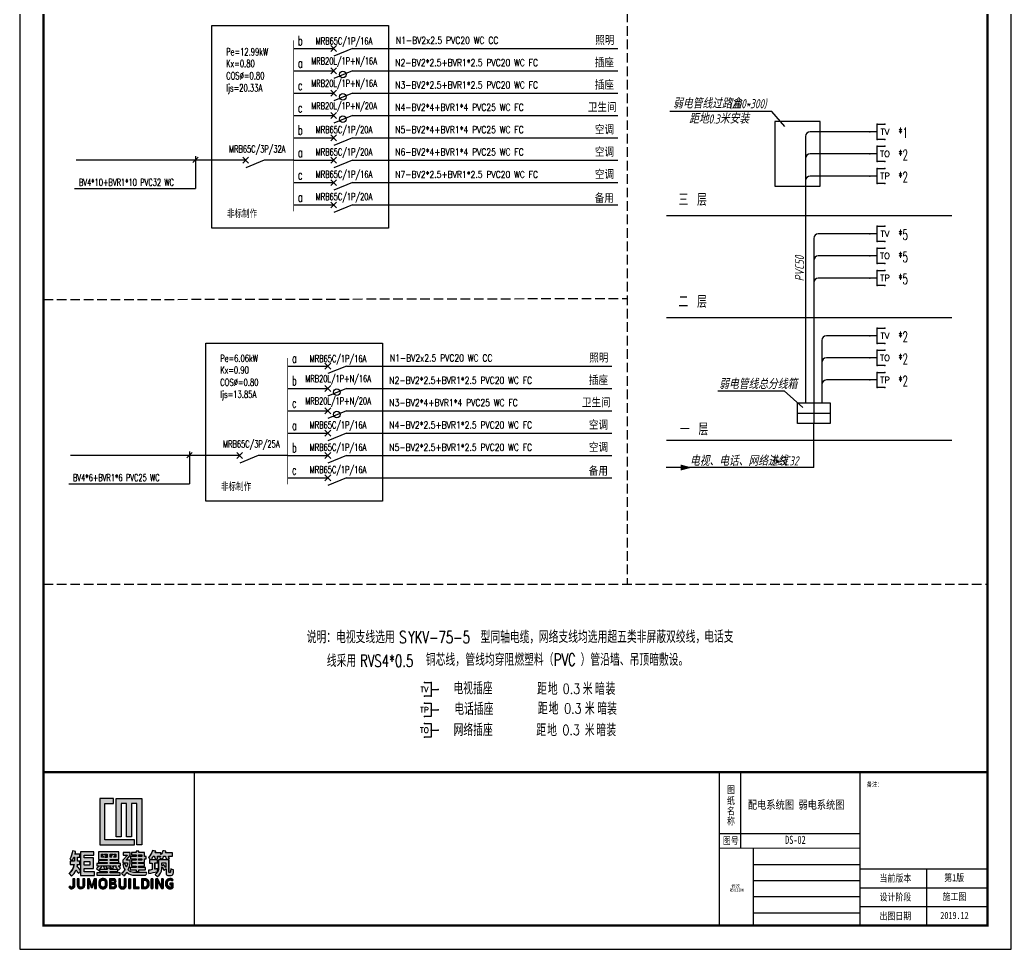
# Model space of a CAD drawing. Header units: millimetres. Extents: x -807114 to -50119, y -468455 to -61603.
# Drawn here: x -570717 to -544933, y -435576 to -411417 of the extents above; entities that cross this region are included whole.
import ezdxf
from ezdxf.enums import TextEntityAlignment as Align

# ---------------------------------------------------------------- set-up
doc = ezdxf.new("R2010")
doc.units = ezdxf.units.MM
doc.header["$LTSCALE"] = 1000
doc.linetypes.add('DASH', pattern=[0.35, 0.25, -0.1])
for name, color, linetype in [('_建筑条件', 7, 'Continuous'), ('_汉字', 7, 'Continuous'), ('DIM-照明', 7, 'Continuous'), ('EQUIP-箱柜', 3, 'Continuous'), ('EQUIP-通讯', 3, 'Continuous'), ('PUB_TEXT', 3, 'Continuous'), ('PUB_TITLE', 4, 'Continuous'), ('TEL_TEXT', 7, 'Continuous'), ('TH_WIRE', 4, 'Continuous'), ('WIRE', 230, 'Continuous'), ('WIRE-照明', 230, 'Continuous'), ('WRSOCK', 2, 'Continuous'), ('建-文字', 7, 'Continuous'), ('文字', 30, 'Continuous'), ('标注1', 7, 'Continuous')]:
    doc.layers.add(name, color=color, linetype=linetype)
doc.styles.add('_HZTXT', font='txt', dxfattribs={"bigfont": 'HZTXT'})
doc.styles.add('_SIMPLEX', font='txt.shx', dxfattribs={"width": 0.8, "bigfont": 'hztxt.shx'})
doc.styles.add('_TCH_LABEL', font='COMPLEX', dxfattribs={"bigfont": 'GBCBIG'})
doc.styles.add('_TEL_DIM', font='SIMPLEX', dxfattribs={"width": 0.8, "height": 3.5, "bigfont": 'HZTXT'})
doc.styles.add('HZDX', font='simplex.shx', dxfattribs={"width": 0.7, "bigfont": 'HZTXT.SHX'})
doc.styles.add('HZTXT', font='MONOTXT', dxfattribs={"width": 0.7, "height": 450, "bigfont": 'HZTXT'})
doc.styles.add('SIMPLEX', font='SIMPLEX.SHX')
doc.styles.add('TEXT', font='gbeitc.shx', dxfattribs={"width": 0.85, "bigfont": 'hztxt.shx'})
doc.styles.add('uni-黑体', font='simhei.ttf')
doc.styles.add('ZDBOX', font='simsun.ttc', dxfattribs={"width": 0.7})
doc.styles.add('宋体', font='simsun.ttc', dxfattribs={"width": 0.8})

# ---------------------------------------------------------------- blocks, each defined once
blk = doc.blocks.new('rdfhdghkyouy')
h = blk.add_hatch(color=1)
h.dxf.hatch_style = 1
h.paths.add_polyline_path([(2159971.7, 406811.8), (2159998.1, 406811.8), (2159998.1, 406826.8), (2159956.5, 406826.8), (2159956.5, 406688.1), (2160060.7, 406688.1), (2160060.7, 406703), (2159971.7, 406703)])
h = blk.add_hatch(color=1)
h.dxf.hatch_style = 1
h.paths.add_polyline_path([(2160036.5, 406712), (2160051.7, 406712), (2160051.7, 406811.7), (2160067.7, 406811.7), (2160067.7, 406687.9), (2160083, 406687.9), (2160083, 406826.8), (2160005.4, 406826.8), (2160005.4, 406711.8), (2160020.5, 406711.8), (2160020.5, 406811.7), (2160036.5, 406811.7)])
h = blk.add_hatch(color=256)
h.dxf.hatch_style = 1
h.paths.add_polyline_path([(2160122.1, 406633.7), (2160129.2, 406633.7), (2160129.2, 406643.4), (2160106.1, 406643.4), (2160106.1, 406633.6), (2160113.2, 406633.6), (2160113.2, 406613.7, -0.0265), (2160102.5, 406611.9, 0.097106), (2160103.4, 406602.3, -0.005713), (2160129.2, 406607.1, 0.05), (2160129.3, 406616.5, 0.024926), (2160123, 406615, -0.515318), (2160122.1, 406615.5)])
h.paths.add_polyline_path([(2160164, 406643.4), (2160132.9, 406643.4), (2160132.9, 406614.9, -0.1854), (2160122.3, 406599.4, 0.144295), (2160129.6, 406593.4, 0.244594), (2160142.6, 406615.8), (2160142.6, 406622), (2160143.5, 406622), (2160150.1, 406611.1), (2160154.2, 406615.8), (2160155.2, 406615.8), (2160155.2, 406602.9, 0.365184), (2160160.4, 406596.2), (2160170.6, 406596.2, 0.348371), (2160177.2, 406604.6), (2160177.2, 406613.1, 0.011482), (2160169.4, 406615.8), (2160169.4, 406612.2), (2160168.3, 406612.2), (2160168.3, 406606, -0.574481), (2160164, 406606.5)])
h.paths.add_polyline_path([(2160142.7, 406634.5), (2160155.1, 406634.5), (2160155.1, 406620.2), (2160154.2, 406620.2), (2160147.7, 406629.4), (2160144.4, 406626.5), (2160142.7, 406626.5)], flags=16)
h.paths.add_polyline_path([(2160174.7, 406663.9), (2160153.4, 406663.9, 0.07162), (2160154.8, 406669.2, 0.023398), (2160145.3, 406670, -0.080777), (2160140.6, 406658.7), (2160139.9, 406658.7), (2160139.9, 406664.1), (2160122.5, 406664.1, 0.117099), (2160124.9, 406668.9, -0.03015), (2160114.9, 406670.9, -0.103994), (2160102.7, 406650.1, 0.130817), (2160110.2, 406644, 0.122166), (2160116.8, 406653.9), (2160120.3, 406653.9, 0.044245), (2160123.2, 406645.1, 0.137588), (2160131.5, 406647.7, -0.103032), (2160129.3, 406654), (2160138.3, 406654), (2160138.3, 406653.4, -0.005915), (2160135.5, 406649.3, 0.08158), (2160144.3, 406645.8, 0.192586), (2160148, 406654.1), (2160153.2, 406654.1, 0.071285), (2160157.1, 406645.4, 0.167739), (2160165.3, 406647.5, -0.147898), (2160162.2, 406654.1), (2160174.7, 406654.1)])
h = blk.add_hatch(color=256)
h.dxf.hatch_style = 1
h.paths.add_polyline_path([(2159889.6, 406639), (2159889.6, 406651.5), (2159896.6, 406651.5), (2159896.6, 406660.4), (2159882.5, 406660.4, 0.075426), (2159884.5, 406668.2, 0.02828), (2159875.5, 406670.1, -0.101092), (2159866.7, 406645.4, 0.098123), (2159875.1, 406641.4, 0.05359), (2159879.3, 406651.5, -0.000618), (2159880.6, 406651.5), (2159880.6, 406639), (2159868.1, 406639), (2159868.1, 406629.1), (2159880.5, 406629.1, -0.17747), (2159864.8, 406601.7), (2159872.5, 406594.2, 0.125187), (2159885, 406612.1, -0.632942), (2159886.1, 406612.2, 0.035284), (2159893.2, 406602.9, 0.043167), (2159899.3, 406608.9), (2159899.3, 406611.4, -0.026646), (2159888.8, 406624.5, 0.19173), (2159889.4, 406629.1), (2159897.5, 406629.1), (2159897.5, 406639)])
h = blk.add_hatch(color=256)
h.dxf.hatch_style = 1
h.paths.add_polyline_path([(2159899.3, 406596.2), (2159941.3, 406596.2), (2159941.3, 406607), (2159910.1, 406607), (2159910.1, 406616.7), (2159937.6, 406616.7), (2159937.6, 406648.9), (2159910.1, 406648.9), (2159910.1, 406656.7), (2159939.4, 406656.7), (2159939.4, 406667.5), (2159899.3, 406667.5)])
h.paths.add_polyline_path([(2159910, 406638.1), (2159926.9, 406638.1), (2159926.9, 406627.4), (2159910, 406627.4)], flags=16)
h = blk.add_hatch(color=256)
h.dxf.hatch_style = 1
h.paths.add_polyline_path([(2159987.6, 406631.9), (2159987.6, 406635.4), (2160013.4, 406635.4), (2160013.4, 406640.7), (2159987.6, 406640.7), (2159987.6, 406644.3), (2160013.5, 406644.3), (2160013.5, 406667.4), (2159952.9, 406667.4), (2159952.9, 406644.3), (2159978.8, 406644.3), (2159978.8, 406640.8), (2159952.8, 406640.8), (2159952.8, 406635.4), (2159978.7, 406635.4), (2159978.7, 406631.9), (2159947.6, 406631.9), (2159947.5, 406625.6), (2159955.5, 406625.6), (2159947.1, 406617.4), (2159953.6, 406610.7), (2159956.3, 406613.2), (2159956.3, 406607.8), (2159978.7, 406607.8), (2159978.7, 406604.2), (2159948.3, 406604.2), (2159948.3, 406597.1), (2160017.8, 406597.1), (2160017.8, 406604.3), (2159987.6, 406604.3), (2159987.6, 406607.7), (2160010.7, 406607.7), (2160010.7, 406614), (2159987.7, 406614), (2159987.7, 406618.5), (2159977.9, 406618.5), (2159975.7, 406625.6), (2159991.1, 406625.6), (2159987.1, 406623.1), (2159991.6, 406615.7), (2159998.4, 406619.9), (2159994.8, 406625.6), (2160007.1, 406625.6), (2160003.9, 406622.4), (2160013, 406611.8), (2160019.1, 406618.4), (2160011.7, 406625.6), (2160018.8, 406625.6), (2160018.8, 406631.9)])
h.paths.add_polyline_path([(2159974.1, 406625.6), (2159968.3, 406624.2), (2159970.9, 406615.5), (2159977.6, 406617.6), (2159978.6, 406617.6), (2159978.6, 406614.1), (2159957.3, 406614.1), (2159957.3, 406614.9), (2159963.3, 406622.4), (2159959, 406625.6)], flags=16)
h.paths.add_polyline_path([(2159987.6, 406650.6), (2159987.6, 406660.3), (2159995.6, 406660.3), (2159995.6, 406659.4), (2159990, 406654), (2159992.9, 406651.4), (2159992.9, 406650.6)], flags=16)
h.paths.add_polyline_path([(2159978.6, 406650.5), (2159973.4, 406650.5), (2159973.4, 406651.7), (2159976.6, 406654.5), (2159970.6, 406659.5), (2159970.6, 406660.4), (2159978.6, 406660.4)], flags=16)
h.paths.add_polyline_path([(2159998.3, 406650.6), (2159998.3, 406651.5), (2160002.7, 406656), (2159999.2, 406659.5), (2159999.2, 406660.4), (2160004.5, 406660.4), (2160004.5, 406650.6)], flags=16)
h.paths.add_polyline_path([(2159968.9, 406650.6), (2159961.8, 406650.6), (2159961.8, 406660.3), (2159966.9, 406660.3), (2159966.9, 406659.4), (2159963.9, 406657), (2159968.9, 406652.3)], flags=16)
h = blk.add_hatch(color=256)
h.dxf.hatch_style = 1
h.paths.add_polyline_path([(2160048.2, 406632), (2160048.2, 406642.5), (2160036.5, 406642.5), (2160036.5, 406643.4), (2160048.2, 406656), (2160048.2, 406664.8), (2160026.7, 406664.8), (2160026.7, 406656.8), (2160038.4, 406656.8), (2160038.4, 406655.9), (2160025.9, 406642.5), (2160025.9, 406634.5), (2160040.2, 406634.5), (2160040.2, 406632.3, -0.094714), (2160036.7, 406622.6, -0.697354), (2160035.8, 406622.6, 0.000076), (2160031.4, 406631.9), (2160025.4, 406628.7, 0.101136), (2160031.5, 406614, -0.613145), (2160031.3, 406612.1, -0.034324), (2160022.2, 406602.3, 0.063835), (2160029.3, 406595.2, 0.053493), (2160037.4, 406604.9, -0.6157), (2160038.6, 406605.1, 0.207786), (2160060.8, 406597.4), (2160094.1, 406597.4, 0.26103), (2160097.2, 406605.5), (2160057.5, 406605.5, -0.163358), (2160042.8, 406611.7, -0.39359), (2160042.4, 406614.5, 0.079801)])
h = blk.add_hatch(color=256)
h.dxf.hatch_style = 1
h.paths.add_polyline_path([(2160073.1, 406631.8), (2160073.1, 406635.3), (2160091, 406635.3), (2160091, 406646.1), (2160095.6, 406646.1), (2160095.6, 406653.2), (2160090.9, 406653.2), (2160090.9, 406664.7), (2160074.2, 406664.7), (2160074.2, 406669.2), (2160066, 406669.2), (2160066, 406664.7), (2160051.8, 406664.7), (2160051.8, 406657.6), (2160066.1, 406657.6), (2160066.1, 406653.2), (2160049.1, 406653.2), (2160049.1, 406646), (2160066, 406646), (2160066, 406642.5), (2160051.7, 406642.5), (2160051.7, 406635.6), (2160066, 406635.6), (2160066, 406631.8), (2160051.8, 406631.8), (2160051.8, 406623.8), (2160065.9, 406623.8), (2160065.9, 406620.4), (2160047.3, 406620.4), (2160047.3, 406613.1), (2160065.9, 406613.1), (2160065.9, 406607.8), (2160073.3, 406607.8), (2160073.3, 406613.1), (2160093.7, 406613.1), (2160093.7, 406620.3), (2160073.1, 406620.3), (2160073.1, 406623.9), (2160091, 406623.9), (2160091, 406631.8)])
h.paths.add_polyline_path([(2160073.2, 406642.5), (2160073.2, 406646.1), (2160082.8, 406646.1), (2160082.8, 406642.5)], flags=16)
h.paths.add_polyline_path([(2160073.1, 406653.3), (2160073.1, 406657.6), (2160082.8, 406657.6), (2160082.8, 406653.3)], flags=16)
h = blk.add_hatch(color=256)
h.dxf.hatch_style = 1
h.paths.add_polyline_path([(2159876.2, 406565, -0.864465), (2159867.9, 406564.8), (2159864.1, 406561.2, 0.640771), (2159881.6, 406562.6), (2159881.6, 406586.4), (2159876.2, 406586.4)])
h = blk.add_hatch(color=256)
h.dxf.hatch_style = 1
h.paths.add_polyline_path([(2159911.8, 406566.5), (2159911.8, 406586.4), (2159906.5, 406586.4), (2159906.5, 406566.9, -1.009966), (2159894.9, 406566.8), (2159894.9, 406586.5), (2159889.5, 406586.5), (2159889.5, 406567.8, 0.977216)])
h = blk.add_hatch(color=256)
h.dxf.hatch_style = 1
h.paths.add_polyline_path([(2159932.4, 406566.9), (2159926.2, 406586.4), (2159919.7, 406586.4), (2159919.7, 406557.1), (2159925.2, 406557.1), (2159925.2, 406576.5), (2159926, 406576.5), (2159931.3, 406559.8), (2159935.1, 406559.8), (2159941, 406578.5), (2159941.2, 406578.5), (2159941.2, 406557), (2159946.6, 406557), (2159946.6, 406586.5), (2159940.2, 406586.5), (2159934.2, 406566.9)])
h = blk.add_hatch(color=256)
h.dxf.hatch_style = 1
h.paths.add_polyline_path([(2159964.3, 406556.1), (2159969, 406556.1, 0.298348), (2159978.7, 406566.2), (2159978.7, 406577.1, 0.364292), (2159968, 406587.2), (2159964.4, 406587.2, 0.350695), (2159953.7, 406577.3), (2159953.7, 406565.9, 0.26696)])
h.paths.add_polyline_path([(2159959.1, 406567.7), (2159959.1, 406576.1, -0.250076), (2159964.4, 406582.3), (2159968, 406582.3, -0.285743), (2159973.3, 406576.1), (2159973.3, 406567.7, -0.285743), (2159968, 406561.5), (2159964.4, 406561.5, -0.250076)], flags=16)
h = blk.add_hatch(color=256)
h.dxf.hatch_style = 1
h.paths.add_polyline_path([(2160002.1, 406572.3), (2160002.1, 406573.8, 0.826888), (2159997.4, 406586.6), (2159985.9, 406586.6), (2159985.9, 406557.1), (2159997.4, 406557.1, 0.912972)])
h.paths.add_polyline_path([(2159999.8, 406561.5), (2159991.2, 406561.5), (2159991.2, 406570.4), (2160000, 406570.4, -0.432832)], flags=16)
h.paths.add_polyline_path([(2159999.1, 406574.9), (2159991.2, 406574.9), (2159991.2, 406582), (2159999, 406582, -0.583472)], flags=16)
h = blk.add_hatch(color=256)
h.dxf.hatch_style = 1
h.paths.add_polyline_path([(2160028.9, 406556.7, 0.366868), (2160035.7, 406566.7), (2160035.7, 406586.4), (2160030.3, 406586.4), (2160030.3, 406566.7, -0.36078), (2160028, 406562, -0.268116), (2160021.6, 406562.1, -0.217237), (2160018.8, 406566.7), (2160018.8, 406586.5), (2160013.4, 406586.5), (2160013.4, 406567.9, 0.336908), (2160020.8, 406556.6, 0.089531)])
h = blk.add_hatch(color=256)
h.dxf.hatch_style = 1
h.paths.add_polyline_path([(2160049.1, 406586.5), (2160043.7, 406586.5), (2160043.7, 406557), (2160049.1, 406557)])
h = blk.add_hatch(color=256)
h.dxf.hatch_style = 1
h.paths.add_polyline_path([(2160063.3, 406561.5), (2160063.3, 406586.5), (2160058, 406586.5), (2160058, 406557.1), (2160074.9, 406557.1), (2160074.9, 406561.5)])
h = blk.add_hatch(color=256)
h.dxf.hatch_style = 1
h.paths.add_polyline_path([(2160091.8, 406557, 0.327653), (2160104.3, 406566.3, 0.052451), (2160104.3, 406576.9, 0.343572), (2160091.8, 406586.4), (2160081.9, 406586.4), (2160081.9, 406557)])
h.paths.add_polyline_path([(2160087.4, 406561.5), (2160087.4, 406582), (2160093.5, 406582, -0.193939), (2160098.8, 406575.1, -0.007348), (2160098.9, 406567.5, -0.192736), (2160093.5, 406561.5)], flags=16)
h = blk.add_hatch(color=256)
h.dxf.hatch_style = 1
h.paths.add_polyline_path([(2160110.6, 406556.9), (2160115.9, 406556.9), (2160115.9, 406586.5), (2160110.6, 406586.5)])
h = blk.add_hatch(color=256)
h.dxf.hatch_style = 1
h.paths.add_polyline_path([(2160141.7, 406565.9), (2160141, 406565.9), (2160131.1, 406586.5), (2160124.8, 406586.5), (2160124.8, 406557), (2160130.2, 406557), (2160130.2, 406578.4), (2160130.9, 406578.4), (2160141.8, 406557.2), (2160147.1, 406557.2), (2160147.1, 406586.4), (2160141.7, 406586.4)])
h = blk.add_hatch(color=256)
h.dxf.hatch_style = 1
h.paths.add_polyline_path([(2160176.5, 406559.8), (2160176.5, 406573.1), (2160166.7, 406573.1), (2160166.7, 406568.6), (2160172, 406568.6), (2160172, 406561.5, -0.413609), (2160159.6, 406567.7), (2160159.6, 406576.4, -0.631574), (2160173.5, 406579.9), (2160176.5, 406583.6, 0.61009), (2160154.1, 406576), (2160154.1, 406566.7, 0.585231)])
for p, q in [((2160132.9, 406614.9), (2160132.9, 406643.4)), ((2160164, 406643.4), (2160164, 406606.5)), ((2159955.5, 406625.6), (2159947.1, 406617.4)), ((2159957.3, 406614.9), (2159963.3, 406622.4)), ((2160113.2, 406633.6), (2160113.2, 406613.7)), ((2160122.1, 406633.7), (2160122.1, 406615.5)), ((2159864.8, 406601.7), (2159872.5, 406594.2)), ((2160124.8, 406557), (2160124.8, 406586.5)), ((2160147.1, 406586.4), (2160147.1, 406557.2)), ((2159999.1, 406574.9), (2159991.2, 406574.9)), ((2160000, 406570.4), (2159991.2, 406570.4))]:
    blk.add_line(p, q)
for points in [[(2160060.7, 406687.7), (2160060.7, 406703), (2159971.7, 406703), (2159971.7, 406811.8), (2159998.1, 406811.8), (2159998.1, 406826.8), (2159956.5, 406826.8), (2159956.5, 406688.1), (2160060.4, 406688.1)], [(2160083.1, 406687.9), (2160067.7, 406687.9), (2160067.7, 406811.7), (2160051.7, 406811.7), (2160051.7, 406712), (2160036.5, 406712), (2160036.5, 406811.7), (2160020.5, 406811.7), (2160020.5, 406711.8), (2160005.4, 406711.8), (2160005.4, 406826.8), (2160083, 406826.8), (2160083, 406687.9)]]:
    blk.add_lwpolyline(points)
for points in [[(2160174.7, 406663.9), (2160153.4, 406663.9, 0.07162), (2160154.8, 406669.2, 0.023398), (2160145.3, 406670, -0.080777), (2160140.6, 406658.7), (2160139.9, 406658.7), (2160139.9, 406664.1), (2160122.5, 406664.1, 0.117099), (2160124.9, 406668.9, -0.03015), (2160114.9, 406670.9, -0.103994), (2160102.7, 406650.1, 0.130817), (2160110.2, 406644, 0.122166), (2160116.8, 406653.9), (2160120.3, 406653.9, 0.044245), (2160123.2, 406645.1, 0.137588), (2160131.5, 406647.7, -0.103032), (2160129.3, 406654), (2160138.3, 406654), (2160138.3, 406653.4, -0.005915), (2160135.5, 406649.3, 0.08158), (2160144.3, 406645.8, 0.192586), (2160148, 406654.1), (2160153.2, 406654.1, 0.071285), (2160157.1, 406645.4, 0.167739), (2160165.3, 406647.5, -0.147898), (2160162.2, 406654.1), (2160174.7, 406654.1)], [(2159888.8, 406624.5, 0.19173), (2159889.4, 406629.1), (2159897.5, 406629.1), (2159897.5, 406639), (2159889.6, 406639), (2159889.6, 406651.5), (2159896.6, 406651.5), (2159896.6, 406660.4), (2159882.5, 406660.4, 0.075426), (2159884.5, 406668.2, 0.02828), (2159875.5, 406670.1, -0.101092), (2159866.7, 406645.4, 0.098123), (2159875.1, 406641.4, 0.05359), (2159879.3, 406651.5, -0.000618), (2159880.6, 406651.5), (2159880.6, 406639), (2159868.1, 406639), (2159868.1, 406629.1), (2159880.5, 406629.1, -0.17747), (2159864.8, 406601.7), (2159872.5, 406594.2, 0.125187), (2159885, 406612.1, -0.632942), (2159886.1, 406612.2, 0.035284), (2159893.2, 406602.9, 0.043167), (2159899.3, 406608.9), (2159899.3, 406611.4, -0.026646)], [(2160048.2, 406632), (2160048.2, 406642.5), (2160036.5, 406642.5), (2160036.5, 406643.4), (2160048.2, 406656), (2160048.2, 406664.8), (2160026.7, 406664.8), (2160026.7, 406656.8), (2160038.4, 406656.8), (2160038.4, 406655.9), (2160025.9, 406642.5), (2160025.9, 406634.5), (2160040.2, 406634.5), (2160040.2, 406632.3, -0.094714), (2160036.7, 406622.6, -0.697358), (2160035.8, 406622.6, 0.000076), (2160031.4, 406631.9), (2160025.4, 406628.7, 0.101136), (2160031.5, 406614, -0.613145), (2160031.3, 406612.1, -0.034324), (2160022.2, 406602.3, 0.063835), (2160029.3, 406595.2, 0.053493), (2160037.4, 406604.9, -0.6157), (2160038.6, 406605.1, 0.207786), (2160060.8, 406597.4), (2160094.1, 406597.4, 0.26103), (2160097.2, 406605.5), (2160057.5, 406605.5, -0.163358), (2160042.8, 406611.7, -0.335218), (2160042.2, 406614.2, 0.081667)], [(2160129.2, 406643.4), (2160106.1, 406643.4), (2160106.1, 406633.6), (2160113.2, 406633.6), (2160113.2, 406613.7, -0.0265), (2160102.5, 406611.9, 0.097106), (2160103.4, 406602.3, -0.005713), (2160129.2, 406607.1, 0.05), (2160129.3, 406616.5, 0.024926), (2160123, 406615, -0.515318), (2160122.1, 406615.5), (2160122.1, 406633.7), (2160129.2, 406633.7)], [(2160142.6, 406622), (2160143.5, 406622), (2160150.1, 406611.1), (2160154.2, 406615.8), (2160155.2, 406615.8), (2160155.2, 406602.9, 0.365184), (2160160.4, 406596.2), (2160170.6, 406596.2, 0.348371), (2160177.2, 406604.6), (2160177.2, 406613.1, 0.011482), (2160169.4, 406615.8), (2160169.4, 406612.2), (2160168.3, 406612.2), (2160168.3, 406606, -0.574481), (2160164, 406606.5), (2160164, 406643.4), (2160132.9, 406643.4), (2160132.9, 406614.9, -0.1854), (2160122.3, 406599.4, 0.144295), (2160129.6, 406593.4, 0.244594), (2160142.6, 406615.8)], [(2159881.6, 406586.4), (2159876.2, 406586.4), (2159876.2, 406565, -0.864465), (2159867.9, 406564.8), (2159864.1, 406561.2, 0.640771), (2159881.6, 406562.6)], [(2159894.9, 406566.8), (2159894.9, 406586.5), (2159889.5, 406586.5), (2159889.5, 406567.8, 0.977216), (2159911.8, 406566.5), (2159911.8, 406586.4), (2159906.5, 406586.4), (2159906.5, 406566.7, -0.98776)], [(2159978.7, 406566.2), (2159978.7, 406577.1, 0.364292), (2159968, 406587.2), (2159964.4, 406587.2, 0.350695), (2159953.7, 406577.3), (2159953.7, 406565.9, 0.26696), (2159964.3, 406556.1), (2159969, 406556.1, 0.298348)], [(2159959.1, 406567.7), (2159959.1, 406576.1, -0.250076), (2159964.4, 406582.3), (2159968, 406582.3, -0.285743), (2159973.3, 406576.1), (2159973.3, 406567.7, -0.285743), (2159968, 406561.5), (2159964.4, 406561.5, -0.250076)], [(2160002.1, 406572.3), (2160002.1, 406573.8, 0.826888), (2159997.4, 406586.6), (2159985.9, 406586.6), (2159985.9, 406557.1), (2159997.4, 406557.1, 0.912972)], [(2159999.1, 406574.9), (2159991.2, 406574.9), (2159991.2, 406582), (2159999, 406582, -0.583472)], [(2160035.7, 406566.7), (2160035.7, 406586.4), (2160030.3, 406586.4), (2160030.3, 406566.7, -0.36078), (2160028, 406562, -0.268116), (2160021.6, 406562.1, -0.217237), (2160018.8, 406566.7), (2160018.8, 406586.5), (2160013.4, 406586.5), (2160013.4, 406567.9, 0.336908), (2160020.8, 406556.6, 0.089531), (2160028.9, 406556.7, 0.366868)], [(2160104.3, 406566.3, 0.052451), (2160104.3, 406576.9, 0.343572), (2160091.8, 406586.4), (2160081.9, 406586.4), (2160081.9, 406557), (2160091.8, 406557, 0.327653)], [(2160087.4, 406582), (2160093.5, 406582, -0.193939), (2160098.8, 406575.1, -0.007348), (2160098.9, 406567.5, -0.192736), (2160093.5, 406561.5), (2160087.4, 406561.5)], [(2160159.6, 406567.7), (2160159.6, 406576.4, -0.631574), (2160173.5, 406579.9), (2160176.5, 406583.6, 0.61009), (2160154.1, 406576), (2160154.1, 406566.7, 0.585231), (2160176.5, 406559.8), (2160176.5, 406573.1), (2160166.7, 406573.1), (2160166.7, 406568.6), (2160172, 406568.6), (2160172, 406561.5, -0.413609)], [(2159999.8, 406561.5), (2159991.2, 406561.5), (2159991.2, 406570.4), (2160000, 406570.4, -0.432832)]]:
    blk.add_lwpolyline(points, format="xyb", close=True)
for points in [[(2159939.4, 406656.7), (2159939.4, 406667.5), (2159899.3, 406667.5), (2159899.3, 406596.2), (2159941.3, 406596.2), (2159941.3, 406607), (2159910.1, 406607), (2159910.1, 406616.7), (2159937.6, 406616.7), (2159937.6, 406648.9), (2159910.1, 406648.9), (2159910.1, 406656.7)], [(2159937.6, 406648.9), (2159910.1, 406648.9), (2159910.1, 406656.7), (2159939.4, 406656.7), (2159939.4, 406667.5), (2159899.3, 406667.5), (2159899.3, 406596.2), (2159941.3, 406596.2), (2159941.3, 406607), (2159910.1, 406607), (2159910.1, 406616.7), (2159937.6, 406616.7)], [(2160010.7, 406614), (2159987.7, 406614), (2159987.7, 406618.5), (2159977.9, 406618.5), (2159975.7, 406625.6), (2159991.1, 406625.6), (2159987.1, 406623.1), (2159991.6, 406615.7), (2159998.4, 406619.9), (2159994.8, 406625.6), (2160007.1, 406625.6), (2160003.9, 406622.4), (2160013, 406611.8), (2160019.1, 406618.4), (2160011.7, 406625.6), (2160018.8, 406625.6), (2160018.8, 406631.9), (2159987.6, 406631.9), (2159987.6, 406635.4), (2160013.4, 406635.4), (2160013.4, 406640.7), (2159987.6, 406640.7), (2159987.6, 406644.3), (2160013.5, 406644.3), (2160013.5, 406667.4), (2159952.9, 406667.4), (2159952.9, 406644.3), (2159978.8, 406644.3), (2159978.8, 406640.8), (2159952.8, 406640.8), (2159952.8, 406635.4), (2159978.7, 406635.4), (2159978.7, 406631.9), (2159947.6, 406631.9), (2159947.5, 406625.6), (2159955.5, 406625.6), (2159947.1, 406617.4), (2159953.6, 406610.7), (2159956.3, 406613.2), (2159956.3, 406607.8), (2159978.7, 406607.8), (2159978.7, 406604.2), (2159948.3, 406604.2), (2159948.3, 406597.1), (2160017.8, 406597.1), (2160017.8, 406604.3), (2159987.6, 406604.3), (2159987.6, 406607.7), (2160010.7, 406607.7)], [(2159968.9, 406650.6), (2159961.8, 406650.6), (2159961.8, 406660.3), (2159966.9, 406660.3), (2159966.9, 406659.4), (2159963.9, 406657), (2159968.9, 406652.3)], [(2159978.6, 406650.5), (2159973.4, 406650.5), (2159973.4, 406651.7), (2159976.6, 406654.5), (2159970.6, 406659.5), (2159970.6, 406660.4), (2159978.6, 406660.4)], [(2159987.6, 406650.6), (2159987.6, 406660.3), (2159995.6, 406660.3), (2159995.6, 406659.4), (2159990, 406654), (2159992.9, 406651.4), (2159992.9, 406650.6)], [(2159998.3, 406650.6), (2159998.3, 406651.5), (2160002.7, 406656), (2159999.2, 406659.5), (2159999.2, 406660.4), (2160004.5, 406660.4), (2160004.5, 406650.6)], [(2160091, 406646.1), (2160095.6, 406646.1), (2160095.6, 406653.2), (2160090.9, 406653.2), (2160090.9, 406664.7), (2160074.2, 406664.7), (2160074.2, 406669.2), (2160066, 406669.2), (2160066, 406664.7), (2160051.8, 406664.7), (2160051.8, 406657.6), (2160066.1, 406657.6), (2160066.1, 406653.2), (2160049.1, 406653.2), (2160049.1, 406646), (2160066, 406646), (2160066, 406642.5), (2160051.7, 406642.5), (2160051.7, 406635.6), (2160066, 406635.6), (2160066, 406631.8), (2160051.8, 406631.8), (2160051.8, 406623.8), (2160065.9, 406623.8), (2160065.9, 406620.4), (2160047.3, 406620.4), (2160047.3, 406613.1), (2160065.9, 406613.1), (2160065.9, 406607.8), (2160073.3, 406607.8), (2160073.3, 406613.1), (2160093.7, 406613.1), (2160093.7, 406620.3), (2160073.1, 406620.3), (2160073.1, 406623.9), (2160091, 406623.9), (2160091, 406631.8), (2160073.1, 406631.8), (2160073.1, 406635.3), (2160091, 406635.3)], [(2160073.1, 406657.6), (2160082.8, 406657.6), (2160082.8, 406653.3), (2160073.1, 406653.3)], [(2160073.1, 406653.3), (2160073.1, 406657.6), (2160082.8, 406657.6), (2160082.8, 406653.3)], [(2160073.2, 406646.1), (2160082.8, 406646.1), (2160082.8, 406642.5), (2160073.2, 406642.5)], [(2160073.2, 406642.5), (2160073.2, 406646.1), (2160082.8, 406646.1), (2160082.8, 406642.5)], [(2159910, 406638.1), (2159926.9, 406638.1), (2159926.9, 406627.4), (2159910, 406627.4)], [(2159910, 406627.4), (2159910, 406638.1), (2159926.9, 406638.1), (2159926.9, 406627.4)], [(2159978.6, 406614.1), (2159957.3, 406614.1), (2159957.3, 406614.9), (2159963.3, 406622.4), (2159959, 406625.6), (2159974.1, 406625.6), (2159968.3, 406624.2), (2159970.9, 406615.5), (2159977.6, 406617.6), (2159978.6, 406617.6)], [(2160142.7, 406626.5), (2160142.7, 406634.5), (2160155.1, 406634.5), (2160155.1, 406620.2), (2160154.2, 406620.2), (2160147.7, 406629.4), (2160144.4, 406626.5)], [(2159925.2, 406576.5), (2159926, 406576.5), (2159931.3, 406559.8), (2159935.1, 406559.8), (2159941, 406578.5), (2159941.2, 406578.5), (2159941.2, 406557), (2159946.6, 406557), (2159946.6, 406586.5), (2159940.2, 406586.5), (2159934.2, 406566.9), (2159932.4, 406566.9), (2159926.2, 406586.4), (2159919.7, 406586.4), (2159919.7, 406557.1), (2159925.2, 406557.1)], [(2160043.7, 406586.5), (2160049.1, 406586.5), (2160049.1, 406557), (2160043.7, 406557)], [(2160049.1, 406586.5), (2160043.7, 406586.5), (2160043.7, 406557), (2160049.1, 406557)], [(2160063.3, 406586.5), (2160058, 406586.5), (2160058, 406557.1), (2160074.9, 406557.1), (2160074.9, 406561.5), (2160063.3, 406561.5)], [(2160110.6, 406586.5), (2160115.9, 406586.5), (2160115.9, 406556.9), (2160110.6, 406556.9)], [(2160115.9, 406586.5), (2160110.6, 406586.5), (2160110.6, 406556.9), (2160115.9, 406556.9)], [(2160130.2, 406578.4), (2160130.9, 406578.4), (2160141.8, 406557.2), (2160147.1, 406557.2), (2160147.1, 406586.4), (2160141.7, 406586.4), (2160141.7, 406565.9), (2160141, 406565.9), (2160131.1, 406586.5), (2160124.8, 406586.5), (2160124.8, 406557), (2160130.2, 406557)]]:
    blk.add_lwpolyline(points, close=True)
for centre, radius, start, end in [((2159835.1, 406636.8), 46, 310.1249, 350.379), ((2159843.4, 406627.8), 44.4, 310.8521, 339.4229), ((2160058.6, 406626.8), 29.5, 227.33, 274.283)]:
    blk.add_arc(centre, radius, start, end)
blk = doc.blocks.new('G$CB05D023B')
for p, q in [((18755, 2624), (18755, 4604)), ((18203, 3008), (21854, 3008))]:
    blk.add_line(p, q)
at = {"const_width": 30.7}
for points in [[(4537, 4604), (4537, 614)], [(18194, 4604), (18194, 614)], [(21854, 4604), (21854, 614)], [(18203, 2624), (21854, 2624)]]:
    blk.add_lwpolyline(points, dxfattribs=at)
at = {"layer": 'PUB_TITLE'}
for p, q in [((21854, 2087), (25170, 2087)), ((23588, 614), (23588, 2087)), ((21854, 1596), (25170, 1596)), ((21854, 1596), (25170, 1596)), ((21854, 1105), (25170, 1105))]:
    blk.add_line(p, q, dxfattribs=at)
blk.add_lwpolyline([(0, 36466), (0, 0), (25784, 0), (25784, 36466)], close=True, dxfattribs=at)
at = {"layer": 'PUB_TITLE', "const_width": 61.4}
blk.add_lwpolyline([(614, 34931), (614, 614), (25170, 614), (25170, 34931)], close=True, dxfattribs=at)
blk.add_lwpolyline([(614, 4604), (25170, 4604)], dxfattribs=at)
at = {"layer": 'PUB_TITLE'}
blk.add_open_spline([(19071, 2624), (19071, 2624), (19071, 1470), (19071, 614)], degree=3, dxfattribs=at)
for points in [[(19071, 2205), (19071, 2205), (20385, 2205), (21181, 2205), (21181, 2205), (21630, 2205), (21854, 2205)], [(19071, 1786), (19071, 1786), (20385, 1786), (21181, 1786), (21181, 1786), (21630, 1786), (21854, 1786)], [(19071, 1367), (19071, 1367), (20385, 1367), (21181, 1367), (21181, 1367), (21630, 1367), (21854, 1367)], [(19071, 948), (19071, 948), (20385, 948), (21181, 948), (21181, 948), (21630, 948), (21854, 948)]]:
    blk.add_open_spline(points, degree=3, knots=[0, 0, 0, 0, 0.614019, 0.614019, 0.614019, 673.65089, 673.65089, 673.65089, 673.65089], dxfattribs=at)
at = {"xscale": 8.682400419043766, "yscale": 8.682400419043766, "zscale": 8.682400419043766}
blk.add_blockref('rdfhdghkyouy', (-18751530, -3528316), dxfattribs=at)
at = {"style": 'ZDBOX', "width": 0.8}
for s, height, p in [('图', 184, (18496, 4144)), ('备注：', 122.8, (22234, 4288)), ('纸', 184, (18496, 3866)), ('名', 184, (18496, 3598)), ('称', 184, (18496, 3334)), ('图号', 184.2, (18492, 2822))]:
    blk.add_text(s, height=height, dxfattribs=at).set_placement(p, align=Align.MIDDLE)
for s, p in [('当前版本', (22360, 1753)), ('第1版', (24043, 1766)), ('设计阶段', (22360, 1262)), ('施工图', (24000, 1275)), ('出图日期', (22360, 771)), ('2019.12', (23941, 784))]:
    blk.add_text(s, height=184.2, dxfattribs=at).set_placement(p)
at = {"layer": 'PUB_TEXT', "color": 8, "style": '宋体', "width": 0.7}
blk.add_text('REVISION', height=78, dxfattribs=at).set_placement((18466, 1474), align=Align.BOTTOM_LEFT)
at = {"layer": 'PUB_TEXT', "color": 8, "style": '宋体'}
blk.add_text('修改', height=78, dxfattribs=at).set_placement((18508, 1602))
blk = doc.blocks.new('$equip$00001382')
for p, q in [((-0.5, 0.499), (-0.5, 0.999)), ((0.5, 0.999), (0.5, 0.499)), ((0.5, 0.499), (-0.5, 0.499)), ((0, 0.5), (0, 0))]:
    blk.add_line(p, q)
for p in [(-0.5, 0.999), (0.5, 0.999), (0, 0.499), (0, 0)]:
    blk.add_point(p)
at = {"style": '_TCH_LABEL', "flags": 8}
blk.add_attdef('$TEXT$', text='', height=0.4, dxfattribs=at).set_placement((0, 0.999), align=Align.MIDDLE_CENTER)
at = {"style": '_TCH_LABEL', "flags": 9}
blk.add_attdef('A', (0, 0), '', height=0.00002, dxfattribs=at)
blk = doc.blocks.new('$equip$00001674')
for p, q in [((-0.5, 0.499), (-0.5, 0.999)), ((0.5, 0.999), (0.5, 0.499)), ((0.5, 0.499), (-0.5, 0.499)), ((0, 0.5), (0, 0))]:
    blk.add_line(p, q)
for p in [(-0.5, 0.999), (0.5, 0.999), (-0.5, 0.499), (0, 0), (0.5, 0.499)]:
    blk.add_point(p)
at = {"style": '_TCH_LABEL', "flags": 8}
blk.add_attdef('$TEXT$', text='', height=0.4, dxfattribs=at).set_placement((0, 0.999), align=Align.MIDDLE_CENTER)
at = {"style": '_TCH_LABEL', "flags": 9}
blk.add_attdef('A', (0, 0), '', height=0.00002, dxfattribs=at)
blk = doc.blocks.new('$TelecSys$00000012')
blk.add_solid([(0, 0), (-1, 0.26), (-1, -0.26)])

msp = doc.modelspace()

# ---------------------------------------------------------------- linework, layer by layer
for p, q in [((-551157.8, -413800.6), (-553809.7, -413800.6)), ((-550820.4, -414186.1), (-551157.8, -413800.6)), ((-566077.1, -414989.3), (-566215.6, -415127.8)), ((-552559.9, -421061.1), (-550839.2, -421061.1)), ((-550355.8, -421490.9), (-550839.2, -421061.1)), ((-566232, -422665.7), (-566370.6, -422804.2))]:
    msp.add_line(p, q)
at = {"layer": '_建筑条件'}
for p, q in [((-546476.2, -416515.2), (-553901.4, -416515.2)), ((-546476.2, -419166.7), (-553901.4, -419166.7)), ((-546476.2, -422348.5), (-553901.4, -422348.5))]:
    msp.add_line(p, q, dxfattribs=at)
at = {"layer": 'EQUIP-箱柜'}
for p, q in [((-550068.8, -421376.3), (-550068.8, -421906.6)), ((-550493, -421641.4), (-549644.6, -421641.4))]:
    msp.add_line(p, q, dxfattribs=at)
msp.add_lwpolyline([(-549644.6, -421376.3), (-549644.6, -421906.6), (-550493, -421906.6), (-550493, -421376.3)], close=True, dxfattribs=at)
at = {"layer": 'EQUIP-通讯'}
for p, q in [((-549904.7, -414062.5), (-551081.4, -414062.5)), ((-551081.4, -414062.5), (-551081.4, -415741.8)), ((-549904.7, -415741.8), (-549904.7, -414062.5)), ((-551081.4, -415741.8), (-549904.7, -415741.8))]:
    msp.add_line(p, q, dxfattribs=at)
at = {"layer": 'TH_WIRE', "color": 210}
for p, q in [((-562476.4, -412084.5), (-562625, -412236.1)), ((-562625, -412084.5), (-562476.4, -412236.1)), ((-562067.8, -412160.3), (-562550.7, -412357.1)), ((-562625, -412665.7), (-562476.4, -412817.4)), ((-562476.4, -412665.7), (-562625, -412817.4)), ((-562067.8, -412741.6), (-562550.7, -412938.3)), ((-562476.4, -413247), (-562625, -413398.7)), ((-562625, -413247), (-562476.4, -413398.7)), ((-562067.8, -413322.8), (-562550.7, -413519.6)), ((-562625, -413828.3), (-562476.4, -413979.9)), ((-562476.4, -413828.3), (-562625, -413979.9)), ((-562067.8, -413904.1), (-562550.7, -414100.8)), ((-562625, -414409.5), (-562476.4, -414561.2)), ((-562476.4, -414409.5), (-562625, -414561.2)), ((-562067.8, -414485.3), (-562550.7, -414682.1)), ((-564916.1, -414990.8), (-564767.4, -415142.4)), ((-564767.4, -414990.8), (-564916.1, -415142.4)), ((-564358.8, -415066.6), (-564841.7, -415263.3)), ((-564358.8, -415066.6), (-564841.7, -415263.3)), ((-562625, -414990.8), (-562476.4, -415142.4)), ((-562476.4, -414990.8), (-562625, -415142.4)), ((-562067.8, -415066.6), (-562550.7, -415263.3)), ((-562476.4, -415572), (-562625, -415723.7)), ((-562625, -415572), (-562476.4, -415723.7)), ((-562067.8, -415647.9), (-562550.7, -415844.6)), ((-562476.4, -416153.3), (-562625, -416304.9)), ((-562625, -416153.3), (-562476.4, -416304.9)), ((-562067.8, -416229.1), (-562550.7, -416425.9)), ((-562631.4, -420342.2), (-562780, -420493.9)), ((-562780, -420342.2), (-562631.4, -420493.9)), ((-562222.7, -420418), (-562705.7, -420614.8)), ((-562780, -420923.5), (-562631.4, -421075.1)), ((-562631.4, -420923.5), (-562780, -421075.1)), ((-562222.7, -420999.3), (-562705.7, -421196)), ((-562780, -421504.7), (-562631.4, -421656.4)), ((-562631.4, -421504.7), (-562780, -421656.4)), ((-562222.7, -421580.5), (-562705.7, -421777.3)), ((-562780, -422086), (-562631.4, -422237.6)), ((-562631.4, -422086), (-562780, -422237.6)), ((-562222.7, -422161.8), (-562705.7, -422358.5)), ((-565071.1, -422667.2), (-564922.4, -422818.9)), ((-564922.4, -422667.2), (-565071.1, -422818.9)), ((-564513.8, -422743.1), (-564996.7, -422939.8)), ((-564513.8, -422743.1), (-564996.7, -422939.8)), ((-562631.4, -422667.2), (-562780, -422818.9)), ((-562780, -422667.2), (-562631.4, -422818.9)), ((-562222.7, -422743.1), (-562705.7, -422939.8)), ((-562631.4, -423248.5), (-562780, -423400.1)), ((-562780, -423248.5), (-562631.4, -423400.1)), ((-562222.7, -423324.3), (-562705.7, -423521.1))]:
    msp.add_line(p, q, dxfattribs=at)
for centre in [(-562314.8, -412837.7), (-562314.8, -413419), (-562314.8, -414000.2), (-562469.8, -421095.4), (-562469.8, -421676.7)]:
    msp.add_circle(centre, 85.7, dxfattribs=at)
at = {"layer": 'WIRE'}
for p, q in [((-563593.2, -412160.3), (-562550.7, -412160.3)), ((-562067.8, -412160.3), (-555160.2, -412160.3)), ((-563593.2, -412741.6), (-562550.7, -412741.6)), ((-562067.8, -412741.6), (-555160.2, -412741.6)), ((-563593.2, -413322.8), (-562550.7, -413322.8)), ((-562067.8, -413322.8), (-555160.2, -413322.8)), ((-563593.2, -413904.1), (-562550.7, -413904.1)), ((-562067.8, -413904.1), (-555160.2, -413904.1)), ((-563593.2, -414485.3), (-562550.7, -414485.3)), ((-562067.8, -414485.3), (-555160.2, -414485.3)), ((-564841.7, -415066.6), (-569247.5, -415066.6)), ((-563593.2, -415066.6), (-564358.8, -415066.6)), ((-563593.2, -415066.6), (-562550.7, -415066.6)), ((-562067.8, -415066.6), (-555160.2, -415066.6)), ((-563593.2, -415647.9), (-562550.7, -415647.9)), ((-562067.8, -415647.9), (-555160.2, -415647.9)), ((-563593.2, -416229.1), (-562550.7, -416229.1)), ((-562067.8, -416229.1), (-555160.2, -416229.1)), ((-563748.2, -420418), (-562705.7, -420418)), ((-562222.7, -420418), (-555315.2, -420418)), ((-563748.2, -420999.3), (-562705.7, -420999.3)), ((-562222.7, -420999.3), (-555315.2, -420999.3)), ((-563748.2, -421580.5), (-562705.7, -421580.5)), ((-562222.7, -421580.5), (-555315.2, -421580.5)), ((-563748.2, -422161.8), (-562705.7, -422161.8)), ((-562222.7, -422161.8), (-555315.2, -422161.8)), ((-564996.7, -422743.1), (-569402.5, -422743.1)), ((-563748.2, -422743.1), (-564513.8, -422743.1)), ((-563748.2, -422743.1), (-562705.7, -422743.1)), ((-562222.7, -422743.1), (-555315.2, -422743.1)), ((-563748.2, -423324.3), (-562705.7, -423324.3)), ((-562222.7, -423324.3), (-555315.2, -423324.3))]:
    msp.add_line(p, q, dxfattribs=at)
at = {"layer": 'WIRE', "const_width": 21.2}
for points in [[(-563593.2, -411953), (-563593.2, -416397.3)], [(-563748.2, -420210.7), (-563748.2, -423492.5)]]:
    msp.add_lwpolyline(points, dxfattribs=at)
at = {"layer": 'WIRE-照明'}
for p, q in [((-548612.9, -414327.7), (-550161.6, -414327.7)), ((-550280.9, -414447), (-550280.9, -421376.3)), ((-548612.9, -414902.2), (-550161.6, -414902.2)), ((-548612.9, -415476.7), (-550161.6, -415476.7)), ((-550068.8, -417098.5), (-550068.8, -421376.3)), ((-548612.9, -416979.2), (-549949.5, -416979.2)), ((-548612.9, -417553.7), (-549949.5, -417553.7)), ((-548612.9, -418128.2), (-549949.5, -418128.2)), ((-549856.7, -419750), (-549856.7, -421376.3)), ((-548612.9, -419630.7), (-549737.4, -419630.7)), ((-548612.9, -420205.2), (-549737.4, -420205.2)), ((-548612.9, -420779.7), (-549737.4, -420779.7)), ((-550068.8, -423055.6), (-550068.8, -421906.6)), ((-550068.8, -423055.6), (-553908, -423055.6))]:
    msp.add_line(p, q, dxfattribs=at)
for centre in [(-550161.6, -414447), (-550161.6, -415021.5), (-550161.6, -415596), (-549949.5, -417098.5), (-549949.5, -417673), (-549949.5, -418247.5), (-549737.4, -419750), (-549737.4, -420324.5), (-549737.4, -420899)]:
    msp.add_arc(centre, 119.3, 90, 180, dxfattribs=at)
at = {"layer": 'WRSOCK'}
for p, q in [((-566147, -414964.3), (-566147, -415801.3)), ((-569291.6, -415801.3), (-566147, -415801.3)), ((-566302, -422640.8), (-566302, -423477.7)), ((-569446.5, -423477.7), (-566302, -423477.7))]:
    msp.add_line(p, q, dxfattribs=at)
at = {"layer": 'WRSOCK', "elevation": 160}
for points in [[(-565724, -411567.6), (-561130.8, -411567.6), (-561130.8, -416835.2), (-565724, -416835.2)], [(-565879, -419825.4), (-561285.8, -419825.4), (-561285.8, -423930.4), (-565879, -423930.4)]]:
    msp.add_lwpolyline(points, close=True, dxfattribs=at)
at = {"layer": '标注1', "color": 251, "linetype": 'DASH'}
for p, q in [((-554922.1, -411230), (-554922.1, -426090)), ((-570103, -418690), (-554922.1, -418660)), ((-570103, -426090), (-545546.7, -426090))]:
    msp.add_line(p, q, dxfattribs=at)

# ---------------------------------------------------------------- block references
at = {"color": 1}
msp.add_blockref('G$CB05D023B', (-570716.9, -435576.2), dxfattribs=at)
at = {"layer": 'DIM-照明', "xscale": 298.2954545418906, "yscale": 298.2954545418997, "zscale": 298.295454541897}
msp.add_blockref('$TelecSys$00000012', (-553232.6, -423055.6), dxfattribs=at)
at = {"layer": 'EQUIP-通讯'}
ref = msp.add_blockref('$equip$00001674', (-548612.9, -414327.7), dxfattribs=dict(at, xscale=397.7272727225236, yscale=397.7272727225236, zscale=397.7272727225294, rotation=270))
ref.add_attrib('$TEXT$', 'TV', dxfattribs={"layer": '0', "height": 159.09, "style": '_TCH_LABEL', "flags": 8}).set_placement((-548215.6, -414327.7), align=Align.MIDDLE_CENTER)
ref = msp.add_blockref('$equip$00001674', (-548612.9, -414902.2), dxfattribs=dict(at, xscale=397.7272727225236, yscale=397.7272727225236, zscale=397.7272727225294, rotation=270))
ref.add_attrib('$TEXT$', 'TO', dxfattribs={"layer": '0', "height": 159.09, "style": '_TCH_LABEL', "flags": 8}).set_placement((-548215.6, -414902.2), align=Align.MIDDLE_CENTER)
ref = msp.add_blockref('$equip$00001674', (-548612.9, -415476.7), dxfattribs=dict(at, xscale=397.7272727225236, yscale=397.7272727225236, zscale=397.7272727225294, rotation=270))
ref.add_attrib('$TEXT$', 'TP', dxfattribs={"layer": '0', "height": 159.09, "style": '_TCH_LABEL', "flags": 8}).set_placement((-548215.6, -415476.7), align=Align.MIDDLE_CENTER)
ref = msp.add_blockref('$equip$00001674', (-548612.9, -416979.2), dxfattribs=dict(at, xscale=397.7272727225236, yscale=397.7272727225236, zscale=397.7272727225294, rotation=270))
ref.add_attrib('$TEXT$', 'TV', dxfattribs={"layer": '0', "height": 159.09, "style": '_TCH_LABEL', "flags": 8}).set_placement((-548215.6, -416979.2), align=Align.MIDDLE_CENTER)
ref = msp.add_blockref('$equip$00001674', (-548612.9, -417553.7), dxfattribs=dict(at, xscale=397.7272727225236, yscale=397.7272727225236, zscale=397.7272727225294, rotation=270))
ref.add_attrib('$TEXT$', 'TO', dxfattribs={"layer": '0', "height": 159.09, "style": '_TCH_LABEL', "flags": 8}).set_placement((-548215.6, -417553.7), align=Align.MIDDLE_CENTER)
ref = msp.add_blockref('$equip$00001674', (-548612.9, -418128.2), dxfattribs=dict(at, xscale=397.7272727225236, yscale=397.7272727225236, zscale=397.7272727225294, rotation=270))
ref.add_attrib('$TEXT$', 'TP', dxfattribs={"layer": '0', "height": 159.09, "style": '_TCH_LABEL', "flags": 8}).set_placement((-548215.6, -418128.2), align=Align.MIDDLE_CENTER)
ref = msp.add_blockref('$equip$00001674', (-548612.9, -419630.7), dxfattribs=dict(at, xscale=397.7272727225236, yscale=397.7272727225236, zscale=397.7272727225294, rotation=270))
ref.add_attrib('$TEXT$', 'TV', dxfattribs={"layer": '0', "height": 159.09, "style": '_TCH_LABEL', "flags": 8}).set_placement((-548215.6, -419630.7), align=Align.MIDDLE_CENTER)
ref = msp.add_blockref('$equip$00001674', (-548612.9, -420205.2), dxfattribs=dict(at, xscale=397.7272727225236, yscale=397.7272727225236, zscale=397.7272727225294, rotation=270))
ref.add_attrib('$TEXT$', 'TO', dxfattribs={"layer": '0', "height": 159.09, "style": '_TCH_LABEL', "flags": 8}).set_placement((-548215.6, -420205.2), align=Align.MIDDLE_CENTER)
ref = msp.add_blockref('$equip$00001674', (-548612.9, -420779.7), dxfattribs=dict(at, xscale=397.7272727225236, yscale=397.7272727225236, zscale=397.7272727225294, rotation=270))
ref.add_attrib('$TEXT$', 'TP', dxfattribs={"layer": '0', "height": 159.09, "style": '_TCH_LABEL', "flags": 8}).set_placement((-548215.6, -420779.7), align=Align.MIDDLE_CENTER)
ref = msp.add_blockref('$equip$00001674', (-559840.5, -428823.3), dxfattribs=dict(at, xscale=353.5353535311406, yscale=353.5353535311406, zscale=353.5353535311373, rotation=90))
ref.add_attrib('$TEXT$', 'TV', dxfattribs={"layer": '0', "height": 141.41, "style": '_TCH_LABEL', "flags": 8}).set_placement((-560193.7, -428823.3), align=Align.MIDDLE_CENTER)
ref = msp.add_blockref('$equip$00001382', (-559840.5, -429353.6), dxfattribs=dict(at, xscale=353.5353535311406, yscale=353.5353535311406, zscale=353.5353535311373, rotation=90))
ref.add_attrib('$TEXT$', 'TP', dxfattribs={"layer": '0', "height": 141.41, "style": '_TCH_LABEL', "flags": 8}).set_placement((-560193.7, -429353.6), align=Align.MIDDLE_CENTER)
ref = msp.add_blockref('$equip$00001382', (-559840.5, -429883.9), dxfattribs=dict(at, xscale=353.5353535311406, yscale=353.5353535311406, zscale=353.5353535311373, rotation=90))
ref.add_attrib('$TEXT$', 'TO', dxfattribs={"layer": '0', "height": 141.41, "style": '_TCH_LABEL', "flags": 8}).set_placement((-560193.7, -429883.9), align=Align.MIDDLE_CENTER)

# ---------------------------------------------------------------- texts
at = {"color": 7, "style": 'SIMPLEX'}
for s, height, width, p in [('b', 247.5, 0.6, (-563481.9, -412079.9)), ('MRB65C/1P/16A', 181.364, 0.6, (-563019.8, -412056.7)), ('N1-BV2x2.5 PVC20 WC CC', 181.364, 0.8, (-560937.3, -412040.4)), ('a', 247.5, 0.6, (-563481.9, -412661.2)), ('MRB20L/1P+N/16A', 181.364, 0.6, (-563138.4, -412580.6)), ('N2-BV2*2.5+BVR1*2.5 PVC20 WC FC', 181.364, 0.8, (-560951, -412621.7)), ('MRB20L/1P+N/16A', 181.364, 0.6, (-563138.4, -413161.8)), ('N3-BV2*2.5+BVR1*2.5 PVC20 WC FC', 181.364, 0.8, (-560951, -413202.9)), ('c', 247.5, 0.6, (-563481.9, -413242.4)), ('MRB20L/1P+N/20A', 181.364, 0.6, (-563138.4, -413743.1)), ('c', 247.5, 0.6, (-563481.9, -413823.7)), ('N4-BV2*4+BVR1*4 PVC25 WC FC', 181.364, 0.8, (-560951, -413784.2)), ('b', 247.5, 0.6, (-563481.9, -414404.9)), ('MRB65C/1P/20A', 181.364, 0.6, (-563019.8, -414362.2)), ('N5-BV2*4+BVR1*4 PVC25 WC FC', 181.364, 0.8, (-560951, -414365.4)), ('MRB65C/3P/32A', 181.364, 0.6, (-565275.5, -414861.7)), ('a', 247.5, 0.6, (-563481.9, -414986.2)), ('MRB65C/1P/20A', 181.364, 0.6, (-563019.8, -414943.4)), ('N6-BV2*4+BVR1*4 PVC25 WC FC', 181.364, 0.8, (-560951, -414946.7)), ('MRB65C/1P/16A', 181.364, 0.6, (-563019.8, -415524.7)), ('N7-BV2*2.5+BVR1*2.5 PVC20 WC FC', 181.364, 0.8, (-560951, -415527.9)), ('BV4*10+BVR1*10 PVC32 WC', 181.364, 0.7, (-569179.8, -415734.6)), ('c', 247.5, 0.6, (-563481.9, -415567.5)), ('MRB65C/1P/20A', 181.364, 0.6, (-563019.8, -416105.9)), ('a', 247.5, 0.6, (-563481.9, -416148.7)), ('a', 247.5, 0.6, (-563636.9, -420337.6)), ('MRB65C/1P/16A', 181.364, 0.6, (-563174.8, -420314.4)), ('N1-BV2x2.5 PVC20 WC CC', 181.364, 0.8, (-561092.2, -420298.1)), ('b', 247.5, 0.6, (-563636.9, -420918.9)), ('MRB20L/1P+N/16A', 181.364, 0.6, (-563293.4, -420838.3)), ('N2-BV2*2.5+BVR1*2.5 PVC20 WC FC', 181.364, 0.8, (-561106, -420879.4)), ('MRB20L/1P+N/20A', 181.364, 0.6, (-563293.4, -421419.6)), ('N3-BV2*4+BVR1*4 PVC25 WC FC', 181.364, 0.8, (-561106, -421460.6)), ('c', 247.5, 0.6, (-563636.9, -421500.1)), ('MRB65C/1P/16A', 181.364, 0.6, (-563174.8, -422038.6)), ('a', 247.5, 0.6, (-563636.9, -422081.4)), ('N4-BV2*2.5+BVR1*2.5 PVC20 WC FC', 181.364, 0.8, (-561106, -422041.9)), ('MRB65C/3P/25A', 181.364, 0.6, (-565430.4, -422538.1)), ('b', 247.5, 0.6, (-563636.9, -422662.7)), ('MRB65C/1P/16A', 181.364, 0.6, (-563174.8, -422619.9)), ('N5-BV2*2.5+BVR1*2.5 PVC20 WC FC', 181.364, 0.8, (-561106, -422623.1)), ('c', 247.5, 0.6, (-563636.9, -423243.9)), ('MRB65C/1P/16A', 181.364, 0.6, (-563174.8, -423201.1)), ('BV4*6+BVR1*6 PVC25 WC', 181.364, 0.7, (-569334.8, -423411))]:
    msp.add_text(s, height=height, dxfattribs=dict(at, width=width)).set_placement(p)
for s, height, style, width, p in [('弱电管线过路盒', 238.64, 'TEXT', 0.85, (-553728.4, -413718.5)), ('(200*300)', 238.64, 'TEXT', 0.85, (-552256.6, -413716.8)), ('距地0.3米安装', 238.64, 'TEXT', 0.85, (-553311.5, -414114)), ('非标制作', 193.45, 'HZTXT', 0.75, (-565328.7, -416565.9)), ('弱电管线总分线箱', 238.64, 'TEXT', 0.85, (-552530.4, -421011.3)), ('电视、电话、网络进线', 238.64, 'TEXT', 0.85, (-553290.8, -423009)), ('3*SC32', 238.64, 'TEXT', 0.85, (-551204.6, -423002.3)), ('非标制作', 193.45, 'HZTXT', 0.75, (-565483.7, -423661.1))]:
    msp.add_text(s, height=height, dxfattribs=dict(style=style, width=width)).set_placement(p)
at = {"style": 'TEXT', "width": 0.85}
msp.add_text('PVC50', height=238.64, rotation=90, dxfattribs=at).set_placement((-550319.6, -418213.6))
at = {"layer": '_汉字', "style": '_HZTXT', "width": 0.8}
for s, p in [('三 层', (-553583.3, -416250.8)), ('二 层', (-553583.3, -418902.3)), ('一 层', (-553547.5, -422218.6))]:
    msp.add_text(s, height=318.18, dxfattribs=at).set_placement(p)
at = {"layer": 'PUB_TEXT', "color": 7, "style": '_HZTXT', "width": 0.9}
for s, p in [('照明', (-555750.8, -412065.7)), ('插座', (-555760, -412646.9)), ('插座', (-555760, -413228.2)), ('卫生间', (-555942, -413809.4)), ('空调', (-555760, -414390.7)), ('空调', (-555760, -414971.9)), ('空调', (-555760, -415553.2)), ('备用', (-555762.5, -416172.3)), ('照明', (-555905.8, -420323.4)), ('插座', (-555915, -420904.6)), ('卫生间', (-556097, -421485.9)), ('空调', (-555915, -422067.1)), ('空调', (-555915, -422648.4)), ('备用', (-555917.5, -423267.5))]:
    msp.add_text(s, height=212.12, dxfattribs=at).set_placement(p)
at = {"layer": 'PUB_TEXT'}
for s, height, style, width, p in [('说明：电视支线选用', 318.18, '_HZTXT', 0.8, (-563255.9, -427623.5)), ('S', 318.2, '_SIMPLEX', 0.7, (-560849, -427623.5)), ('YKV-75-5', 318.18, '_SIMPLEX', 0.7, (-560619.6, -427623.5)), ('型同轴电缆，', 318.18, '_HZTXT', 0.8, (-558734.6, -427623.5)), ('网络支线均选用超五类非屏蔽双绞线，', 318.182, '_HZTXT', 0.8, (-557217.5, -427616.8)), ('电话支', 318.18, '_HZTXT', 0.8, (-552917.5, -427610.4)), ('线采用 ', 318.18, '_HZTXT', 0.8, (-562732.3, -428239.2)), ('RVS4*0.5', 318.18, '_SIMPLEX', 0.7, (-561869.2, -428240)), ('铜芯线，', 318.18, '_HZTXT', 0.8, (-560156.2, -428211.2)), ('管线均穿阻燃塑料（', 318.18, '_HZTXT', 0.8, (-559127.7, -428210.8)), ('PVC', 318.18, '_SIMPLEX', 0.7, (-556829.4, -428210.8)), ('）管沿墙、吊顶暗敷设。', 318.182, '_HZTXT', 0.8, (-556130.9, -428210.8)), ('电视插座', 318.18, '_HZTXT', 0.8, (-559439.3, -428953.5)), ('距', 318.2, '_HZTXT', 0.8, (-557264.6, -428968.1)), ('地', 318.2, '_HZTXT', 0.8, (-556984.3, -428968.1)), ('0.3', 265.15, 'SIMPLEX', 0.8, (-556596.8, -428940.3)), ('米', 318.2, '_HZTXT', 0.8, (-556074.6, -428968.1)), ('暗', 318.2, '_HZTXT', 0.8, (-555756.6, -428968.1)), ('装 ', 318.18, '_HZTXT', 0.8, (-555481.4, -428968.1)), ('电话插座', 318.18, '_HZTXT', 0.8, (-559417.2, -429490.6)), ('距', 318.2, '_HZTXT', 0.8, (-557243.8, -429478.9)), ('地', 318.2, '_HZTXT', 0.8, (-556963.6, -429478.9)), ('0.3', 265.15, 'SIMPLEX', 0.8, (-556560.6, -429451.2)), ('米', 318.2, '_HZTXT', 0.8, (-556019.7, -429478.9)), ('暗', 318.2, '_HZTXT', 0.8, (-555699.4, -429478.9)), ('装 ', 318.18, '_HZTXT', 0.8, (-555442.9, -429485.2)), ('网络插座', 318.18, '_HZTXT', 0.8, (-559435.7, -430035.2)), ('距', 318.2, '_HZTXT', 0.8, (-557282.3, -430039.4)), ('地', 318.2, '_HZTXT', 0.8, (-557002.1, -430039.4)), ('0.3', 265.15, 'SIMPLEX', 0.8, (-556605, -430011.7)), ('米', 318.2, '_HZTXT', 0.8, (-556022.4, -430039.4)), ('暗', 318.2, '_HZTXT', 0.8, (-555721.2, -430039.4)), ('装 ', 318.18, '_HZTXT', 0.8, (-555461.6, -430040.5))]:
    msp.add_text(s, height=height, dxfattribs=dict(at, style=style, width=width)).set_placement(p)
at = {"layer": 'TEL_TEXT', "style": '_TEL_DIM', "width": 0.6}
for s, p in [('*1', (-547868.3, -414488)), ('*2', (-547868.3, -415065.9)), ('*2', (-547868.3, -415639.4)), ('*5', (-547868.3, -417139.5)), ('*5', (-547868.3, -417717.4)), ('*5', (-547868.3, -418290.9)), ('*2', (-547868.3, -419791)), ('*2', (-547868.3, -420368.9)), ('*2', (-547868.3, -420942.4))]:
    msp.add_text(s, height=270.45, dxfattribs=at).set_placement(p)
at = {"layer": '建-文字', "style": 'uni-黑体'}
for s, height, width, p in [('配电系统图 弱电系统图', 213.766, 0.8, (-551779.5, -431929.2)), ('DS-02', 213.77, 0.7, (-550812.9, -432841))]:
    msp.add_text(s, height=height, dxfattribs=dict(at, width=width)).set_placement(p)
at = {"layer": '文字', "color": 7, "style": 'HZDX', "width": 0.7}
for s, height, p in [('Pe=12.99kW', 185.56, (-565350.7, -412340.6, 160)), ('Kx=0.80', 185.56, (-565350.7, -412644.8, 160)), ('COS%%C=0.80', 185.564, (-565350.7, -412963.7, 160)), ('Ijs=20.33A', 185.56, (-565350.7, -413278.5, 160)), ('Pe=6.06kW', 185.56, (-565505.7, -420307.7, 160)), ('Kx=0.90', 185.56, (-565505.7, -420611.9, 160)), ('COS%%C=0.80', 185.564, (-565505.7, -420930.7, 160)), ('Ijs=13.85A', 185.56, (-565505.7, -421245.6, 160))]:
    msp.add_text(s, height=height, dxfattribs=at).set_placement(p)

doc.saveas('drawing.dxf')
